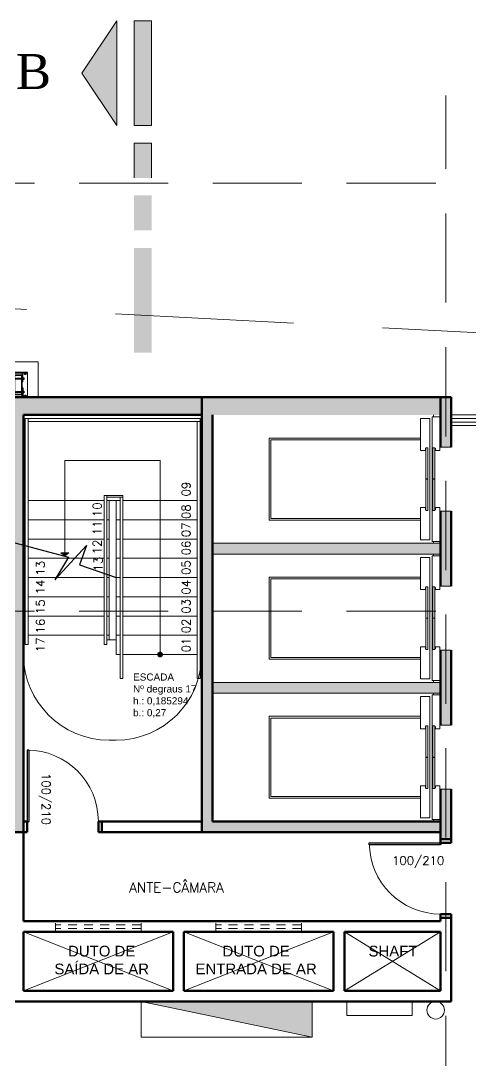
# Model space of a CAD drawing. Header units: millimetres. Extents: x 705 to 840, y 133 to 501.
# Drawn here: x 741.23 to 747.53, y 296.33 to 310.9 of the extents above; entities that cross this region are included whole.
import ezdxf

# ---------------------------------------------------------------- set-up
doc = ezdxf.new("R2010")
doc.units = ezdxf.units.MM
doc.header["$LTSCALE"] = 10
doc.linetypes.add('DASHED2', pattern=[0.375, 0.25, -0.125])
doc.linetypes.add('HIDDEN2', pattern=[0.1875, 0.125, -0.0625])
doc.layers.get('0').update_dxf_attribs({"color": 90})
doc.layers.add('ACCESORIO', color=90, linetype='Continuous')
for name, color, linetype, lineweight in [('cinza 03', 252, 'Continuous', 13), ('COTA', 90, 'Continuous', 9), ('DIMS', 90, 'Continuous', 9), ('LIFTELE', 16, 'Continuous', 20), ('linha estutura', 252, 'Continuous', 13), ('PAREDES', 50, 'Continuous', 50), ('PAREDES 2', 50, 'Continuous', 50), ('pn 02', 16, 'Continuous', 20), ('PN-01', 90, 'Continuous', 13), ('PN-03', 180, 'Continuous', 30), ('PN02', 16, 'Continuous', 20), ('recuos', 16, 'Continuous', 20), ('texto', 16, 'Continuous', 20), ('WALLS', 90, 'Continuous', 15)]:
    doc.layers.add(name, color=color, linetype=linetype, lineweight=lineweight)
doc.styles.get("Standard").update_dxf_attribs({"font": 'simplex.shx'})

# ---------------------------------------------------------------- blocks, each defined once
blk = doc.blocks.new('LIFTPLAN')
at = {"layer": 'LIFTELE', "color": 7, "linetype": 'Continuous'}
for p, q in [((-575, 0), (-575, 2125)), ((-575, 2125), (575, 2125)), ((-550, 0), (-550, 2100)), ((-550, 2100), (550, 2100)), ((550, 0), (550, 2100)), ((575, 0), (575, 2125)), ((-850, 0), (-400, 0)), ((-850, -130), (-850, 0)), ((-400, 0), (-400, -69)), ((400, 0), (850, 0)), ((400, -69), (400, 0)), ((850, 0), (850, -130)), ((850, -130), (-850, -130)), ((-2, -75), (-439, -75)), ((-439, -75), (-439, -100)), ((-439, -100), (-2, -100)), ((-400, -69), (-432, -69)), ((-2, -100), (-2, -75)), ((2, -75), (439, -75)), ((2, -100), (2, -75)), ((439, -100), (2, -100)), ((432, -69), (400, -69)), ((439, -75), (439, -100)), ((-875, -180), (-900, -180)), ((875, -160), (-875, -160)), ((-875, -160), (-875, -269)), ((-875, -269), (-400, -269)), ((-439, -170), (-2, -170)), ((-439, -200), (-439, -170)), ((-2, -200), (-439, -200)), ((-400, -206), (-432, -206)), ((-400, -269), (-400, -206)), ((-2, -170), (-2, -200)), ((439, -170), (2, -170)), ((2, -170), (2, -200)), ((2, -200), (439, -200)), ((400, -206), (400, -269)), ((432, -206), (400, -206)), ((400, -269), (875, -269)), ((439, -200), (439, -170)), ((875, -269), (875, -160)), ((900, -180), (875, -180))]:
    blk.add_line(p, q, dxfattribs=at)
blk = doc.blocks.new('BLO253')
blk.add_lwpolyline([(39.6, 2, -0.4142136), (40.6, 1, 0.4142136), (41.6, 0), (91.5, 0, 0.4142136), (92.5, 1), (92.5, 4, 0.4142136), (91.5, 5), (49.6, 5, -0.4142136), (44.6, 10), (44.6, 89, 0.4142136), (43.6, 90), (41.6, 90, 0.4142136), (40.6, 89), (40.6, 6.5, -0.4142136), (39.1, 5), (-39.1, 5, -0.4142136), (-40.6, 6.5), (-40.6, 89, 0.4142136), (-41.6, 90), (-43.6, 90, 0.4142136), (-44.6, 89), (-44.6, 10, -0.4142136), (-49.6, 5), (-91.5, 5, 0.4142136), (-92.5, 4), (-92.5, 1, 0.4142136), (-91.5, 0), (-41.6, 0, 0.4142136), (-40.6, 1, -0.4142136), (-39.6, 2)], format="xyb", close=True)
blk = doc.blocks.new('CAB-BUL')
for p, q in [((-6, 11), (6, 11)), ((-4, 2), (-4, 9)), ((-4, 1), (-4, 2)), ((4, 2), (4, 9)), ((4, 1), (4, 2))]:
    blk.add_line(p, q)
blk.add_lwpolyline([(-9, 1), (9, 1), (9, 0), (-9, 0)], close=True)
blk.add_lwpolyline([(8, 9, 0.888889), (4, 9, 0.50025), (-4, 9, 0.88987), (-8, 9), (-8, 2), (8, 2)], format="xyb", close=True)
blk = doc.blocks.new('TUERCA')
for p, q in [((-7, -2), (7, -2)), ((7, -10), (-7, -10)), ((-5, -11), (3, -10)), ((-5, -12), (4, -11)), ((-5, -13), (4, -12)), ((-5, -14), (4, -13)), ((-5, -16), (4, -14)), ((-4, -8), (-4, -3)), ((-3, -16), (4, -16)), ((4, -3), (4, -8))]:
    blk.add_line(p, q)
blk.add_lwpolyline([(-9, 0), (9, 0), (9, -2), (-9, -2)], close=True)
blk.add_lwpolyline([(-4, -8, -0.666895), (-9, -8), (-9, -3, -0.666895), (-4, -3, -0.349005), (4, -3, -0.666667), (9, -3), (9, -8, -0.666667), (4, -8, -0.349005)], format="xyb", close=True)
blk.add_lwpolyline([(-4, -10), (-3, -10), (-5, -11), (-3, -11), (-5, -12), (-3, -12), (-5, -13), (-3, -14), (-5, -14), (-3, -15), (-5, -16), (-3, -16), (3, -16), (4, -16), (3, -15), (4, -14), (3, -14), (4, -13), (3, -13), (4, -12), (3, -11), (4, -11), (3, -10), (4, -10)])
blk = doc.blocks.new('fixação madeira')
at = {"layer": 'ACCESORIO'}
for p, q in [((-0.052, -0.063), (-0.05, -0.076)), ((-0.05, -0.063), (-0.048, -0.076)), ((-0.048, -0.063), (-0.047, -0.076)), ((-0.047, -0.063), (-0.045, -0.076)), ((-0.045, -0.063), (-0.043, -0.076)), ((-0.043, -0.063), (-0.041, -0.076)), ((-0.041, -0.063), (-0.039, -0.076)), ((-0.039, -0.063), (-0.038, -0.076)), ((-0.038, -0.063), (-0.036, -0.076)), ((-0.036, -0.063), (-0.034, -0.076)), ((-0.034, -0.063), (-0.032, -0.076)), ((-0.032, -0.063), (-0.03, -0.076)), ((-0.03, -0.063), (-0.029, -0.076)), ((-0.029, -0.063), (-0.027, -0.076)), ((-0.027, -0.063), (-0.025, -0.076)), ((-0.025, -0.063), (-0.023, -0.076)), ((-0.023, -0.063), (-0.021, -0.076)), ((-0.021, -0.063), (-0.02, -0.076)), ((-0.02, -0.063), (-0.018, -0.076)), ((-0.018, -0.063), (-0.016, -0.076)), ((-0.016, -0.063), (-0.014, -0.076)), ((-0.014, -0.063), (-0.012, -0.076)), ((-0.012, -0.076), (-0.012, -0.063)), ((-0.052, -0.251), (-0.05, -0.264)), ((-0.05, -0.251), (-0.048, -0.264)), ((-0.048, -0.251), (-0.047, -0.264)), ((-0.047, -0.251), (-0.045, -0.264)), ((-0.045, -0.251), (-0.043, -0.264)), ((-0.043, -0.251), (-0.041, -0.264)), ((-0.041, -0.251), (-0.039, -0.264)), ((-0.039, -0.251), (-0.038, -0.264)), ((-0.038, -0.251), (-0.036, -0.264)), ((-0.036, -0.251), (-0.034, -0.264)), ((-0.034, -0.251), (-0.032, -0.264)), ((-0.032, -0.251), (-0.03, -0.264)), ((-0.03, -0.251), (-0.029, -0.264)), ((-0.029, -0.251), (-0.027, -0.264)), ((-0.027, -0.251), (-0.025, -0.264)), ((-0.025, -0.251), (-0.023, -0.264)), ((-0.023, -0.251), (-0.021, -0.264)), ((-0.021, -0.251), (-0.02, -0.264)), ((-0.02, -0.251), (-0.018, -0.264)), ((-0.018, -0.251), (-0.016, -0.264)), ((-0.016, -0.251), (-0.014, -0.264)), ((-0.014, -0.251), (-0.012, -0.264)), ((-0.012, -0.264), (-0.012, -0.251))]:
    blk.add_line(p, q, dxfattribs=at)
for points in [[(-0.06, -0.034), (0.057, -0.034), (0.057, -0.308), (-0.06, -0.308)], [(-0.052, -0.042), (0.049, -0.042), (0.049, -0.3), (-0.052, -0.3)]]:
    blk.add_lwpolyline(points, close=True, dxfattribs=at)
for points in [[(0.049, -0.063), (-0.014, -0.063), (-0.015, -0.066), (-0.016, -0.063), (-0.017, -0.066), (-0.018, -0.063), (-0.018, -0.066), (-0.02, -0.063), (-0.02, -0.066), (-0.021, -0.063), (-0.022, -0.066), (-0.023, -0.063), (-0.024, -0.066), (-0.025, -0.063), (-0.026, -0.066), (-0.027, -0.063), (-0.027, -0.066), (-0.029, -0.063), (-0.029, -0.066), (-0.03, -0.063), (-0.031, -0.066), (-0.032, -0.063), (-0.033, -0.066), (-0.034, -0.063), (-0.035, -0.066), (-0.036, -0.063), (-0.036, -0.066), (-0.038, -0.063), (-0.038, -0.066), (-0.039, -0.063), (-0.04, -0.066), (-0.041, -0.063), (-0.042, -0.066), (-0.043, -0.063), (-0.044, -0.066), (-0.045, -0.063), (-0.045, -0.066), (-0.047, -0.063), (-0.047, -0.066), (-0.048, -0.063), (-0.049, -0.066), (-0.05, -0.063), (-0.051, -0.066), (-0.052, -0.063)], [(-0.052, -0.076), (-0.051, -0.074), (-0.05, -0.076), (-0.05, -0.074), (-0.048, -0.076), (-0.048, -0.074), (-0.047, -0.076), (-0.046, -0.074), (-0.045, -0.076), (-0.044, -0.074), (-0.043, -0.076), (-0.042, -0.074), (-0.041, -0.076), (-0.041, -0.074), (-0.039, -0.076), (-0.039, -0.074), (-0.038, -0.076), (-0.037, -0.074), (-0.036, -0.076), (-0.035, -0.074), (-0.034, -0.076), (-0.033, -0.074), (-0.032, -0.076), (-0.032, -0.074), (-0.03, -0.076), (-0.03, -0.074), (-0.029, -0.076), (-0.028, -0.074), (-0.027, -0.076), (-0.026, -0.074), (-0.025, -0.076), (-0.024, -0.074), (-0.023, -0.076), (-0.023, -0.074), (-0.021, -0.076), (-0.021, -0.074), (-0.02, -0.076), (-0.019, -0.074), (-0.018, -0.076), (-0.017, -0.074), (-0.016, -0.076), (-0.015, -0.074), (-0.014, -0.076), (-0.014, -0.074), (-0.012, -0.076), (0.049, -0.076)], [(0.049, -0.251), (-0.014, -0.251), (-0.015, -0.253), (-0.016, -0.251), (-0.017, -0.253), (-0.018, -0.251), (-0.018, -0.253), (-0.02, -0.251), (-0.02, -0.253), (-0.021, -0.251), (-0.022, -0.253), (-0.023, -0.251), (-0.024, -0.253), (-0.025, -0.251), (-0.026, -0.253), (-0.027, -0.251), (-0.027, -0.253), (-0.029, -0.251), (-0.029, -0.253), (-0.03, -0.251), (-0.031, -0.253), (-0.032, -0.251), (-0.033, -0.253), (-0.034, -0.251), (-0.035, -0.253), (-0.036, -0.251), (-0.036, -0.253), (-0.038, -0.251), (-0.038, -0.253), (-0.039, -0.251), (-0.04, -0.253), (-0.041, -0.251), (-0.042, -0.253), (-0.043, -0.251), (-0.044, -0.253), (-0.045, -0.251), (-0.045, -0.253), (-0.047, -0.251), (-0.047, -0.253), (-0.048, -0.251), (-0.049, -0.253), (-0.05, -0.251), (-0.051, -0.253), (-0.052, -0.251)], [(-0.052, -0.264), (-0.051, -0.262), (-0.05, -0.264), (-0.05, -0.262), (-0.048, -0.264), (-0.048, -0.262), (-0.047, -0.264), (-0.046, -0.262), (-0.045, -0.264), (-0.044, -0.262), (-0.043, -0.264), (-0.042, -0.262), (-0.041, -0.264), (-0.041, -0.262), (-0.039, -0.264), (-0.039, -0.262), (-0.038, -0.264), (-0.037, -0.262), (-0.036, -0.264), (-0.035, -0.262), (-0.034, -0.264), (-0.033, -0.262), (-0.032, -0.264), (-0.032, -0.262), (-0.03, -0.264), (-0.03, -0.262), (-0.029, -0.264), (-0.028, -0.262), (-0.027, -0.264), (-0.026, -0.262), (-0.025, -0.264), (-0.024, -0.262), (-0.023, -0.264), (-0.023, -0.262), (-0.021, -0.264), (-0.021, -0.262), (-0.02, -0.264), (-0.019, -0.262), (-0.018, -0.264), (-0.017, -0.262), (-0.016, -0.264), (-0.015, -0.262), (-0.014, -0.264), (-0.014, -0.262), (-0.012, -0.264), (0.049, -0.264)]]:
    blk.add_lwpolyline(points, dxfattribs=at)
at = {"layer": 'ACCESORIO', "xscale": 0.001440000000002328, "yscale": 0.001440000000002328, "zscale": 0.00144, "rotation": 180}
blk.add_blockref('BLO253', (-0.001, 0.001), dxfattribs=at)
at = {"layer": 'ACCESORIO', "linetype": 'Continuous', "xscale": 0.001440000000002328, "yscale": 0.001440000000002328, "zscale": 0.00144}
for name, p, rotation in [('CAB-BUL', (-0.105, -0.006), 180), ('TUERCA', (-0.066, -0.07), 270), ('CAB-BUL', (0.063, -0.07), 270), ('CAB-BUL', (0.1, -0.006), 180), ('CAB-BUL', (0.063, -0.258), 270)]:
    blk.add_blockref(name, p, dxfattribs=dict(at, rotation=rotation))
at = {"layer": 'ACCESORIO', "xscale": -0.001440000000002328, "yscale": 0.001440000000002328, "zscale": 0.00144}
blk.add_blockref('BLO253', (-0.001, -0.345), dxfattribs=at)
at = {"layer": 'ACCESORIO', "color": 252, "linetype": 'Continuous', "xscale": 0.001440000000002328, "yscale": 0.001440000000002328, "zscale": 0.00144, "rotation": 270}
blk.add_blockref('TUERCA', (-0.066, -0.258), dxfattribs=at)
at = {"layer": 'ACCESORIO', "linetype": 'Continuous', "xscale": -0.001440000000002328, "yscale": 0.001440000000002328, "zscale": 0.00144}
for p in [(-0.105, -0.338), (0.1, -0.338)]:
    blk.add_blockref('CAB-BUL', p, dxfattribs=at)

msp = doc.modelspace()

# ---------------------------------------------------------------- hatches: boundary and pattern name
at = {"layer": 'cinza 03'}
h = msp.add_hatch(color=256, dxfattribs=at)
h.paths.add_polyline_path([(743.766, 305.626), (741.191, 305.626), (741.191, 303.572), (741.266, 303.552), (741.266, 303.867), (741.266, 305.376), (743.766, 305.376)])
h.paths.add_polyline_path([(741.191, 305.626), (741.116, 305.626), (741.116, 303.592), (741.191, 303.572)])
h.paths.add_polyline_path([(741.266, 303.552), (741.191, 303.572), (741.191, 302.626), (741.266, 302.626)])
h.paths.add_polyline_path([(741.191, 303.572), (741.116, 303.592), (741.116, 302.626), (741.191, 302.626)])
h.paths.add_polyline_path([(741.191, 302.626), (741.116, 302.626), (741.116, 299.526), (741.191, 299.526)])
h.paths.add_polyline_path([(741.266, 302.626), (741.191, 302.626), (741.191, 299.526), (741.266, 299.526)])
h = msp.add_hatch(color=256, dxfattribs=at)
h.paths.add_polyline_path([(747.116, 305.626), (743.766, 305.626), (743.766, 305.376), (747.116, 305.376)])
h.paths.add_polyline_path([(747.266, 305.626), (747.191, 305.626), (747.191, 305.376), (747.266, 305.376)])
h.paths.add_polyline_path([(747.191, 305.626), (747.116, 305.626), (747.116, 305.376), (747.191, 305.376)])
h = msp.add_hatch(color=256, dxfattribs=at)
h.paths.add_polyline_path([(743.916, 302.626), (743.766, 302.626), (743.766, 299.526), (747.116, 299.526), (747.116, 299.676), (743.916, 299.676)])
h.paths.add_polyline_path([(743.916, 305.376), (743.766, 305.376), (743.766, 302.626), (743.916, 302.626)])
h.paths.add_polyline_path([(747.116, 303.576), (743.916, 303.576), (743.916, 303.426), (747.116, 303.426)])
h.paths.add_polyline_path([(747.116, 301.626), (743.916, 301.626), (743.916, 301.476), (747.116, 301.476)], flags=17)
h.paths.add_polyline_path([(747.191, 300.126), (747.116, 300.126), (747.116, 299.676), (747.116, 299.526), (747.116, 299.426), (747.191, 299.426)])
h.paths.add_polyline_path([(747.266, 300.126), (747.191, 300.126), (747.191, 299.426), (747.266, 299.426), (747.266, 299.526)])
h.paths.add_polyline_path([(747.266, 302.076), (747.191, 302.076), (747.191, 301.026), (747.266, 301.026)])
h.paths.add_polyline_path([(747.191, 302.076), (747.116, 302.076), (747.116, 301.626), (747.116, 301.026), (747.191, 301.026)])
h.paths.add_polyline_path([(747.266, 304.026), (747.191, 304.026), (747.191, 302.976), (747.266, 302.976)])
h.paths.add_polyline_path([(747.191, 304.026), (747.116, 304.026), (747.116, 303.576), (747.116, 302.976), (747.191, 302.976)])
h.paths.add_polyline_path([(747.266, 305.376), (747.191, 305.376), (747.191, 304.926), (747.266, 304.926)])
h.paths.add_polyline_path([(747.191, 305.376), (747.116, 305.376), (747.116, 304.926), (747.191, 304.926)])
msp.add_hatch(color=256, dxfattribs=at).paths.add_polyline_path([(742.916, 297.151), (745.316, 296.651), (745.316, 297.151)])
at = {"layer": 'PN-01', "ltscale": 0.05}
h = msp.add_hatch(color=256, dxfattribs=at)
h.paths.add_polyline_path([(742.083, 310.169), (742.573, 310.904), (742.573, 309.434)])
h.paths.add_polyline_path([(742.818, 309.434), (742.818, 310.904), (743.063, 310.904), (743.063, 309.434)])
h.paths.add_polyline_path([(742.818, 308.699), (742.818, 309.189), (743.063, 309.189), (743.063, 308.699)])
h.paths.add_polyline_path([(742.818, 307.964), (742.818, 308.454), (743.063, 308.454), (743.063, 307.964)])
h.paths.add_polyline_path([(742.818, 306.995), (742.818, 307.719), (743.063, 307.719), (743.063, 306.995)])
h.paths.add_polyline_path([(742.818, 306.249), (742.818, 306.995), (743.063, 306.995), (743.063, 306.249)])
at = {"layer": 'PN-01'}
msp.add_hatch(color=256, dxfattribs=at).paths.add_polyline_path([(741.846, 303.4), (741.902, 303.443), (741.791, 303.443)])

# ---------------------------------------------------------------- linework, layer by layer
at = {"layer": 'cinza 03'}
for p, q in [((742.566, 300.816), (742.466, 300.816)), ((741.266, 298.126), (743.366, 297.301)), ((743.366, 298.126), (741.266, 297.301)), ((743.516, 298.126), (745.616, 297.301)), ((745.616, 298.126), (743.516, 297.301)), ((745.766, 298.126), (747.116, 297.301)), ((745.766, 297.301), (747.116, 298.126)), ((742.916, 297.151), (742.916, 296.651)), ((745.316, 296.651), (742.916, 297.151)), ((745.316, 297.151), (745.316, 296.651)), ((742.916, 296.651), (745.316, 296.651))]:
    msp.add_line(p, q, dxfattribs=at)
msp.add_lwpolyline([(745.801, 297.151), (746.717, 297.151), (746.717, 296.953), (745.801, 296.953)], close=True, dxfattribs=at)
msp.add_circle((747.047, 297.028), 0.123, dxfattribs=at)
for centre, radius, start, end in [((742.466, 302.016), 1.2, 180, 270), ((742.566, 302.016), 1.2, 270, 360), ((741.316, 299.676), 1, 0, 90), ((747.116, 299.376), 1, 180, 270)]:
    msp.add_arc(centre, radius, start, end, dxfattribs=at)
at = {"layer": 'linha estutura', "linetype": 'DASHED2', "ltscale": 0.5}
for p, q in [((747.191, 280.701), (747.191, 309.854)), ((723.297, 308.626), (767.656, 308.626)), ((723.297, 302.626), (767.656, 302.626))]:
    msp.add_line(p, q, dxfattribs=at)
at = {"layer": 'PAREDES', "linetype": 'Continuous'}
for p, q in [((743.766, 305.626), (743.766, 299.526)), ((741.266, 305.376), (741.266, 303.667)), ((743.916, 305.376), (743.916, 299.676)), ((741.266, 303.667), (741.266, 302.468))]:
    msp.add_line(p, q, dxfattribs=at)
at = {"layer": 'PAREDES'}
for p, q in [((741.266, 303.867), (741.266, 299.526)), ((741.266, 299.526), (741.266, 303.867)), ((741.316, 299.676), (741.266, 299.676)), ((741.316, 299.526), (741.316, 299.676)), ((741.316, 299.526), (741.316, 299.676)), ((742.316, 299.526), (742.316, 299.676)), ((742.316, 299.526), (742.316, 299.676)), ((742.316, 299.526), (742.316, 299.676)), ((743.766, 299.676), (742.316, 299.676)), ((742.366, 299.526), (742.366, 299.676)), ((741.316, 299.526), (741.116, 299.526)), ((743.766, 299.526), (742.316, 299.526)), ((747.266, 299.426), (747.116, 299.426)), ((747.266, 299.376), (747.116, 299.376)), ((747.266, 299.376), (747.116, 299.376)), ((747.266, 298.376), (747.116, 298.376)), ((747.266, 298.376), (747.116, 298.376)), ((747.266, 298.376), (747.116, 298.376)), ((747.266, 298.326), (747.116, 298.326))]:
    msp.add_line(p, q, dxfattribs=at)
at = {"layer": 'PAREDES 2'}
for p, q in [((747.116, 305.626), (747.116, 304.926)), ((747.266, 305.626), (747.266, 304.926)), ((741.266, 305.376), (741.266, 298.276)), ((741.266, 305.376), (743.766, 305.376)), ((747.116, 304.026), (747.116, 302.976)), ((747.266, 304.026), (747.266, 302.976)), ((747.116, 302.076), (747.116, 301.026)), ((747.266, 302.076), (747.266, 301.026)), ((747.116, 300.126), (747.116, 299.526)), ((747.266, 300.126), (747.266, 299.526)), ((743.916, 299.676), (747.116, 299.676)), ((743.766, 299.526), (747.116, 299.526)), ((747.116, 299.526), (747.116, 299.346)), ((747.266, 299.526), (747.266, 299.376)), ((741.266, 298.276), (747.116, 298.276)), ((747.116, 298.376), (747.116, 298.276)), ((747.266, 298.376), (747.266, 297.151)), ((741.266, 298.126), (743.366, 298.126)), ((741.266, 298.126), (741.266, 297.301)), ((743.366, 298.126), (743.366, 297.301)), ((743.516, 298.126), (745.616, 298.126)), ((743.516, 298.126), (743.516, 297.301)), ((745.616, 298.126), (745.616, 297.301)), ((745.766, 298.126), (745.766, 297.301)), ((745.766, 298.126), (747.116, 298.126)), ((747.116, 298.126), (747.116, 297.301)), ((741.266, 297.301), (743.366, 297.301)), ((743.516, 297.301), (745.616, 297.301)), ((745.766, 297.301), (747.116, 297.301)), ((740.966, 297.151), (747.266, 297.151))]:
    msp.add_line(p, q, dxfattribs=at)
msp.add_lwpolyline([(747.266, 305.626), (741.116, 305.626)], dxfattribs=at)
at = {"layer": 'pn 02', "ltscale": 0.05}
for q in [(742.083, 310.169), (742.573, 309.434), (742.573, 309.434)]:
    msp.add_line((742.573, 310.904), q, dxfattribs=at)
at = {"layer": 'pn 02'}
for p, q in [((742.573, 309.434), (742.573, 310.904)), ((742.818, 309.434), (742.818, 310.904)), ((742.818, 310.904), (743.063, 310.904)), ((743.063, 310.904), (743.063, 309.434)), ((743.063, 309.434), (742.818, 309.434)), ((743.063, 309.434), (742.818, 309.434)), ((743.063, 309.189), (742.818, 309.189)), ((742.818, 308.699), (742.818, 309.189)), ((743.063, 309.189), (742.818, 309.189)), ((742.818, 308.699), (742.818, 309.189)), ((743.063, 309.189), (743.063, 308.699)), ((743.063, 309.189), (743.063, 308.699)), ((741.473, 306.122), (732.216, 306.122)), ((741.473, 306.122), (741.473, 305.626)), ((741.323, 305.972), (732.216, 305.972)), ((741.323, 305.972), (741.323, 305.626)), ((741.266, 304.176), (741.292, 304.176)), ((741.33, 304.176), (742.397, 304.176)), ((742.435, 304.176), (742.466, 304.176)), ((742.466, 303.119), (742.466, 304.176)), ((742.466, 304.176), (742.566, 304.176)), ((742.566, 302.221), (742.566, 304.176)), ((742.566, 304.176), (742.621, 304.176)), ((742.66, 304.176), (743.704, 304.176)), ((743.742, 304.176), (743.766, 304.176)), ((741.266, 303.906), (741.292, 303.906)), ((741.33, 303.906), (742.397, 303.906)), ((742.435, 303.906), (742.466, 303.906)), ((742.566, 303.906), (742.621, 303.906)), ((742.66, 303.906), (743.704, 303.906)), ((743.742, 303.906), (743.766, 303.906)), ((741.266, 303.636), (741.292, 303.636)), ((741.33, 303.636), (742.397, 303.636)), ((742.435, 303.636), (742.466, 303.636)), ((742.566, 303.636), (742.621, 303.636)), ((742.66, 303.636), (743.704, 303.636)), ((743.742, 303.636), (743.766, 303.636)), ((741.886, 303.366), (742.397, 303.366)), ((742.435, 303.366), (742.466, 303.366)), ((742.566, 303.366), (742.621, 303.366)), ((742.66, 303.366), (743.704, 303.366)), ((743.742, 303.366), (743.766, 303.366)), ((742.566, 303.096), (742.621, 303.096)), ((742.66, 303.096), (743.704, 303.096)), ((743.742, 303.096), (743.766, 303.096)), ((742.566, 302.826), (742.621, 302.826)), ((742.66, 302.826), (743.704, 302.826)), ((743.742, 302.826), (743.766, 302.826)), ((742.566, 302.556), (742.621, 302.556)), ((742.66, 302.556), (743.704, 302.556)), ((743.742, 302.556), (743.766, 302.556)), ((742.466, 302.221), (742.566, 302.221)), ((742.566, 302.286), (742.621, 302.286)), ((742.566, 302.016), (742.566, 302.221)), ((742.66, 302.286), (743.704, 302.286)), ((743.742, 302.286), (743.766, 302.286)), ((742.566, 302.016), (742.621, 302.016)), ((742.66, 302.016), (743.704, 302.016)), ((743.742, 302.016), (743.766, 302.016))]:
    msp.add_line(p, q, dxfattribs=at)
for points in [[(741.292, 305.324), (743.742, 305.324), (743.742, 305.286), (741.33, 305.286)], [(741.292, 305.324), (741.292, 303.544)], [(741.33, 303.535), (741.33, 305.324)], [(743.742, 305.324), (743.742, 301.681), (743.704, 301.681), (743.704, 305.286)], [(742.397, 304.222), (742.397, 304.248), (742.661, 304.248), (742.661, 304.222), (742.435, 304.222)], [(742.397, 304.248), (742.397, 303.145)], [(742.435, 303.131), (742.435, 304.248)], [(742.66, 304.222), (742.66, 301.681), (742.621, 301.681), (742.621, 304.222)]]:
    msp.add_lwpolyline(points, dxfattribs=at)
at = {"layer": 'PN-01', "ltscale": 0.05}
msp.add_line((742.083, 310.169), (742.573, 309.434), dxfattribs=at)
at = {"layer": 'PN-01'}
for p, q in [((750.456, 305.376), (747.266, 305.376)), ((750.456, 305.326), (747.266, 305.326)), ((750.456, 305.276), (747.266, 305.276)), ((750.456, 305.226), (747.266, 305.226)), ((743.182, 304.737), (741.846, 304.737)), ((741.846, 304.737), (741.846, 303.397)), ((743.182, 302.016), (743.182, 304.737)), ((741.266, 303.366), (741.292, 303.366)), ((741.33, 303.366), (741.886, 303.366)), ((741.266, 303.096), (741.292, 303.096)), ((741.33, 303.096), (742.397, 303.096)), ((742.435, 303.096), (742.466, 303.096)), ((742.466, 303.119), (742.466, 302.221)), ((741.266, 302.826), (741.292, 302.826)), ((741.33, 302.826), (742.397, 302.826)), ((742.435, 302.826), (742.466, 302.826)), ((741.266, 302.556), (741.292, 302.556)), ((741.33, 302.556), (742.397, 302.556)), ((742.435, 302.556), (742.466, 302.556)), ((741.266, 302.286), (741.292, 302.286)), ((741.33, 302.286), (742.397, 302.286)), ((742.435, 302.286), (742.466, 302.286)), ((742.435, 302.221), (742.466, 302.221))]:
    msp.add_line(p, q, dxfattribs=at)
for points in [[(741.33, 303.535), (741.33, 302.156), (741.292, 302.156), (741.292, 303.545)], [(742.435, 303.131), (742.435, 302.156), (742.397, 302.156), (742.397, 303.145)]]:
    msp.add_lwpolyline(points, dxfattribs=at)
msp.add_lwpolyline([(741.846, 303.4), (741.902, 303.443), (741.791, 303.443)], close=True, dxfattribs=at)
at = {"layer": 'PN-01', "const_width": 0.04}
msp.add_lwpolyline([(743.162, 302.016, 1), (743.202, 302.016, 1)], format="xyb", close=True, dxfattribs=at)
at = {"layer": 'PN-03'}
msp.add_lwpolyline([(740.955, 303.636), (741.897, 303.384), (741.704, 303.062), (742.149, 303.544), (742.053, 303.274), (742.566, 303.096)], dxfattribs=at)
for points in [[(741.316, 299.676), (741.346, 299.676), (741.346, 300.676), (741.316, 300.676)], [(747.116, 299.376), (747.116, 299.346), (746.116, 299.346), (746.116, 299.376)]]:
    msp.add_lwpolyline(points, close=True, dxfattribs=at)
at = {"layer": 'PN02', "linetype": 'HIDDEN2', "ltscale": 0.1}
for p, q in [((741.716, 298.126), (741.716, 298.276)), ((742.916, 298.126), (742.916, 298.276)), ((743.966, 298.126), (743.966, 298.276)), ((745.166, 298.126), (745.166, 298.276)), ((742.916, 298.226), (741.716, 298.226)), ((742.916, 298.176), (741.716, 298.176)), ((745.166, 298.226), (743.966, 298.226)), ((745.166, 298.176), (743.966, 298.176))]:
    msp.add_line(p, q, dxfattribs=at)
at = {"layer": 'recuos', "linetype": 'DASHED2'}
msp.add_line((786.249, 304.54), (737.445, 307.056), dxfattribs=at)
at = {"layer": 'WALLS', "linetype": 'Continuous'}
for p, q in [((747.116, 304.926), (747.116, 305.376)), ((747.116, 304.926), (747.266, 304.926)), ((747.116, 303.576), (747.116, 304.026)), ((747.266, 304.026), (747.116, 304.026)), ((747.116, 303.576), (743.916, 303.576)), ((747.116, 303.426), (743.916, 303.426)), ((747.116, 303.426), (747.116, 302.976)), ((747.266, 302.976), (747.116, 302.976)), ((747.116, 302.076), (747.266, 302.076)), ((747.116, 302.076), (747.116, 301.626)), ((743.916, 301.626), (747.116, 301.626)), ((743.916, 301.476), (747.116, 301.476)), ((747.116, 301.026), (747.116, 301.476)), ((747.116, 301.026), (747.266, 301.026)), ((747.116, 299.676), (747.116, 300.126)), ((747.266, 300.126), (747.116, 300.126))]:
    msp.add_line(p, q, dxfattribs=at)

# ---------------------------------------------------------------- block references
at = {"layer": 'cinza 03', "xscale": -1, "rotation": 180}
msp.add_blockref('fixação madeira', (741.192, 305.627), dxfattribs=at)
at = {"layer": 'DIMS', "yscale": 0.001, "zscale": 0.001, "rotation": 90}
for p, xscale in [((746.836, 304.476), 0.001), ((746.836, 302.526), -0.001), ((746.836, 300.576), 0.001)]:
    msp.add_blockref('LIFTPLAN', p, dxfattribs=dict(at, xscale=xscale))

# ---------------------------------------------------------------- texts
at = {"layer": 'COTA'}
for s, insert, char_height, width, attachment_point in [('{\\fArial|b0|i0|c0|p34;ESCADA\\PNº degraus 17\\Ph.: 0,185294\\Pb.: 0,27}', (742.803, 301.132), 0.1, 1.367, 7), ('{\\fArial|b0|i0|c0|p34;DUTO DE SAÍDA DE AR}', (742.363, 297.932), 0.15, 1.506, 2), ('{\\fArial|b0|i0|c0|p34;DUTO DE ENTRADA DE AR}', (744.529, 297.932), 0.15, 1.77087, 2), ('{\\fArial|b0|i0|c0|p34;SHAFT}', (746.448, 297.932), 0.15, 1.771, 2)]:
    msp.add_mtext(s, dxfattribs=dict(at, insert=insert, char_height=char_height, width=width, attachment_point=attachment_point))
at = {"layer": 'pn 02', "ltscale": 0.05, "insert": (741.159, 309.945), "char_height": 0.49, "width": 3.68578, "attachment_point": 7}
msp.add_mtext('{\\fTimes New Roman|b0|i0|c0|p18;B}', dxfattribs=at)
at = {"layer": 'texto'}
for s, rotation, p in [('09', 90, (743.607, 304.233)), ('10', 90, (742.36, 303.944)), ('08', 90, (743.607, 303.916)), ('11', 90, (742.36, 303.69)), ('07', 90, (743.607, 303.662)), ('12', 90, (742.36, 303.422)), ('06', 90, (743.607, 303.408)), ('13', 90, (742.374, 303.182)), ('13', 90, (741.563, 303.124)), ('05', 90, (743.607, 303.133)), ('14', 90, (741.563, 302.861)), ('04', 90, (743.607, 302.857)), ('15', 90, (741.563, 302.583)), ('03', 90, (743.607, 302.589)), ('16', 90, (741.563, 302.313)), ('02', 90, (743.607, 302.314)), ('17', 90, (741.563, 302.05)), ('01', 90, (743.607, 302.046)), ('100/210', 270, (741.523, 300.355))]:
    msp.add_text(s, height=0.12, rotation=rotation, dxfattribs=at).set_placement(p)
for s, height, p in [('100/210', 0.12, (746.436, 299.066)), ('ANTE-CÂMARA', 0.14, (742.749, 298.681))]:
    msp.add_text(s, height=height, dxfattribs=at).set_placement(p)

doc.saveas('drawing.dxf')
